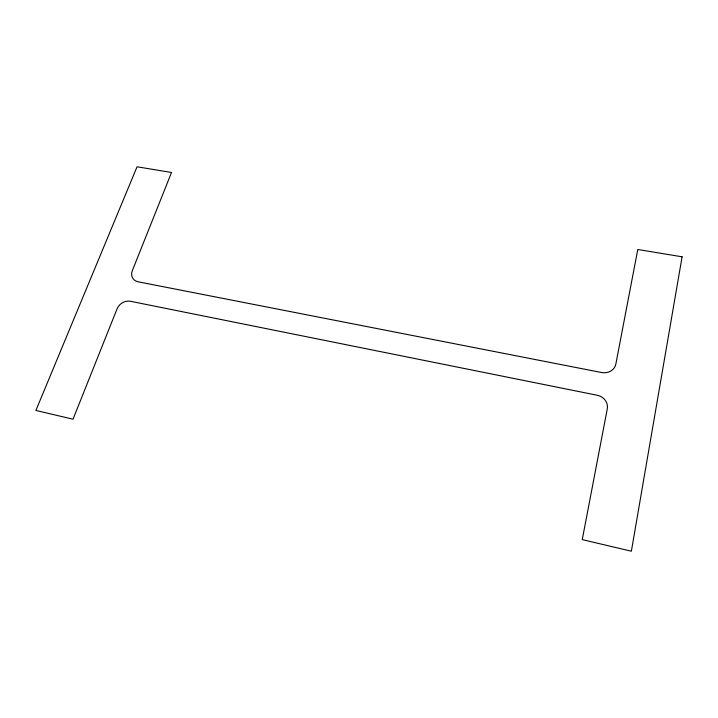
<?xml version="1.0" encoding="UTF-8"?>
<svg xmlns="http://www.w3.org/2000/svg" width="718" height="718" viewBox="0 0 718 718"><rect width="100%" height="100%" fill="white"/><g stroke="black" fill="none" stroke-linecap="round" stroke-linejoin="round"><path stroke-width="1.08" d="M682.1 256.811L631.364 551.218L582.253 539.613L607.284 408.829A12.475 11.326 13.5 0 0 597.205 395.25L130.47 301.282A10.896 9.11 -34.4 0 0 117.097 308.794L73.012 419.213L35.9 410.445L137.057 166.782L171.521 172.473L132.3 270.713A10.689 8.858 -31.8 0 0 138.161 281.806L601.666 372.534A12.251 10.941 10.2 0 0 615.847 364.08L637.781 249.496L682.1 256.811"/></g></svg>
